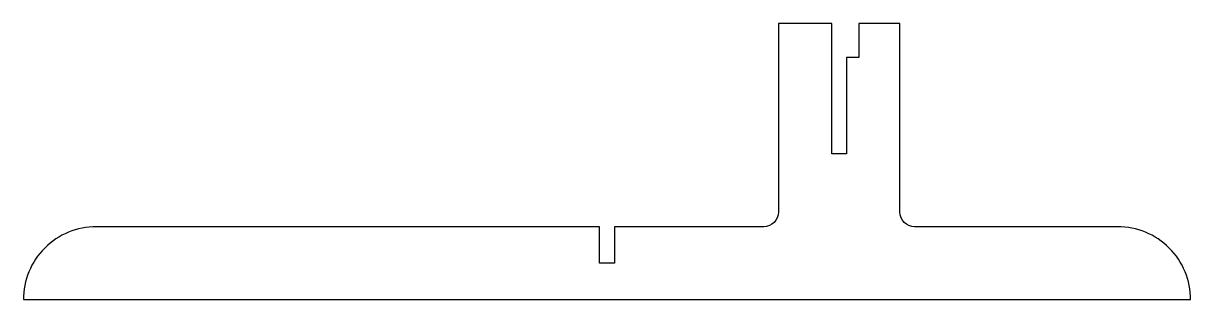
# Model space of a CAD drawing. Header units: millimetres. Extents: x -120 to 120, y -150 to -93.
import ezdxf

# ---------------------------------------------------------------- set-up
doc = ezdxf.new("R2010")
doc.units = ezdxf.units.MM
doc.layers.get('0').update_dxf_attribs({"linetype": 'CONTINUOUS'})

msp = doc.modelspace()

# ---------------------------------------------------------------- linework, layer by layer
msp.add_lwpolyline([(1.53, -135), (1.53, -142.5), (-1.53, -142.5), (-1.53, -135), (-105, -135, 0.414214), (-120, -150), (120, -150, 0.414214), (105, -135), (63.23, -135, -0.414214), (60.23, -132), (60.23, -93.18), (51.75, -93.18), (51.75, -100.18), (49.25, -100.18), (49.25, -120), (46.2, -120), (46.2, -93.18), (35.23, -93.18), (35.23, -132, -0.414214), (32.23, -135)], format="xyb", close=True)

doc.saveas('drawing.dxf')
